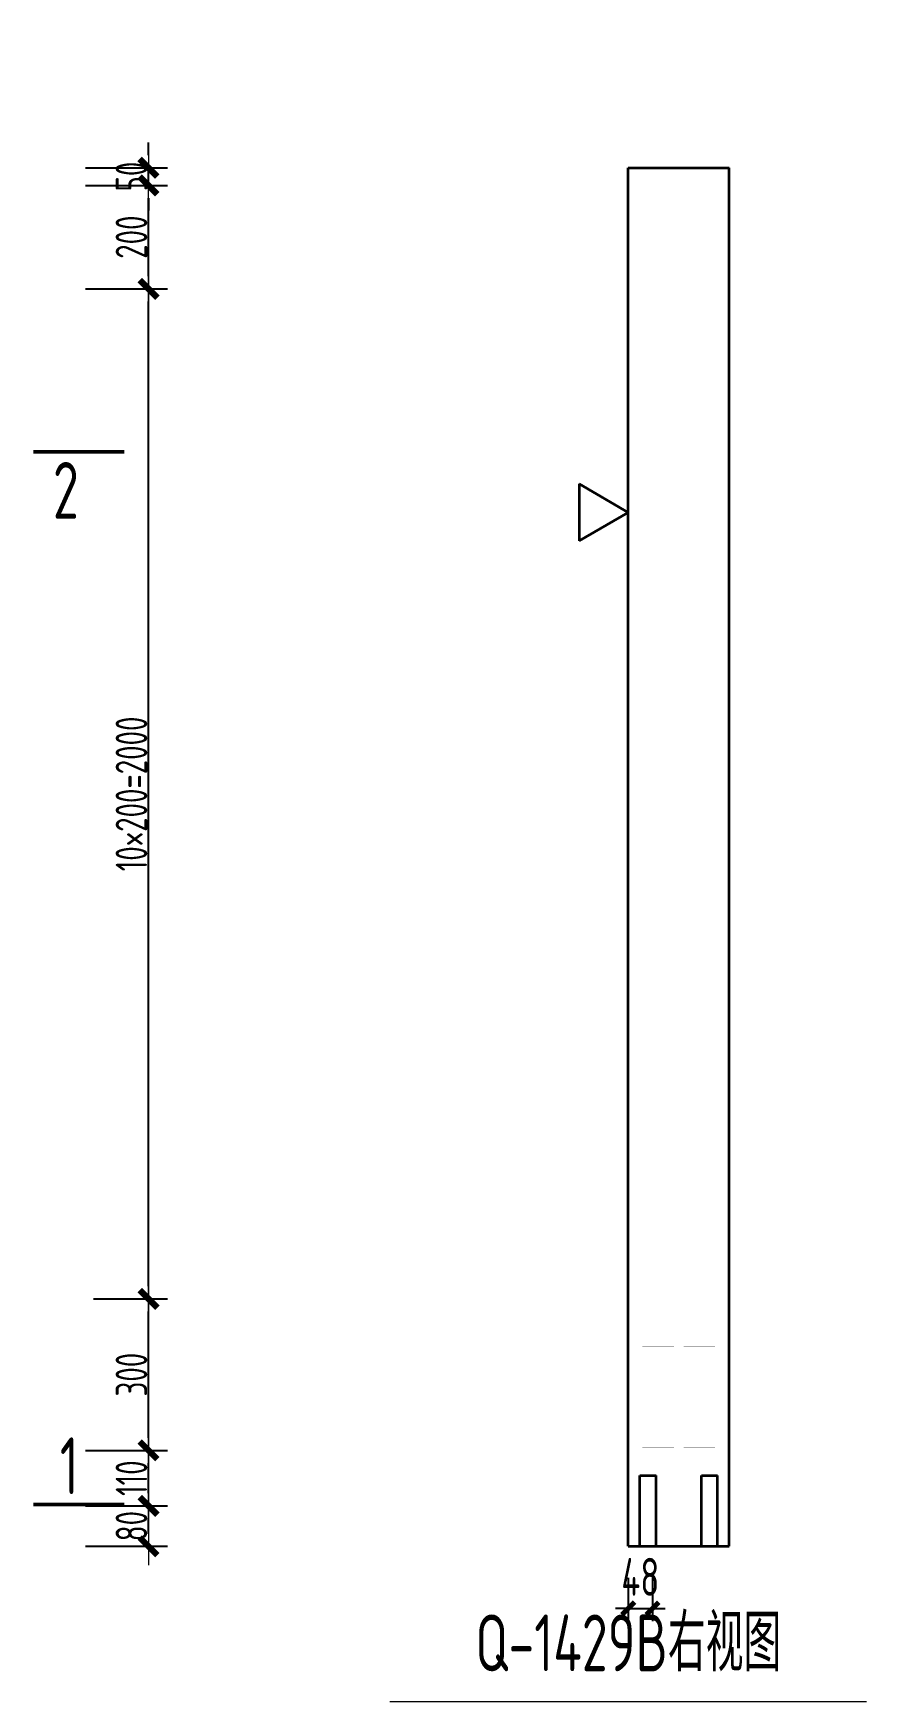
# Model space of a CAD drawing. Extents: x -85320 to 1679916, y -1321939 to 627.
# Drawn here: x 1119802 to 1126402, y -850026 to -836812 of the extents above; entities that cross this region are included whole.
import ezdxf
from ezdxf.enums import TextEntityAlignment as Align

# ---------------------------------------------------------------- set-up
doc = ezdxf.new("R2010")
doc.units = 0
doc.header["$LTSCALE"] = 1000
for name, color, linetype in [('图名', 85, 'Continuous'), ('手孔标注', 3, 'Continuous'), ('砼墙', 3, 'Continuous')]:
    doc.layers.add(name, color=color, linetype=linetype)
for name, color, linetype, lineweight in [('预制墙图名', 7, 'Continuous', 18), ('预制墙墙身水平筋', 130, 'Continuous', 18), ('预制墙墙身纵向受力筋', 1, 'Continuous', 18), ('预制墙详图标注', 3, 'Continuous', 18), ('预制墙详图轮廓', 3, 'Continuous', 35)]:
    doc.layers.add(name, color=color, linetype=linetype, lineweight=lineweight)
doc.styles.add('TSSD_Dimension', font='tssdeng.shx', dxfattribs={"width": 0.7, "bigfont": 'hztxt.shx'})
doc.styles.add('样式 1', font='yjkeng.shx', dxfattribs={"width": 0.7, "bigfont": 'yjkchn.shx'})
doc.styles.add('样式 2', font='yjkeng.shx', dxfattribs={"width": 0.7, "bigfont": 'yjkchn.shx'})
doc.dimstyles.new('标注', dxfattribs={"dimtxt": 300, "dimasz": 100, "dimexe": 100, "dimexo": 250, "dimgap": 100, "dimtad": 1, "dimdec": 0, "dimlfac": 0.25, "dimzin": 0, "dimdsep": 46, "dimtxsty": 'TSSD_Dimension', "dimblk": 'ARCHTICK', "dimcen": 0, "dimdle": 100, "dimclrt": 7, "dimadec": 0, "dimazin": 0, "dimtfac": 1, "dimtdec": 0, "dimtix": 1, "dimtmove": 2, "dimatfit": 3, "dimfxl": 1, "dimtolj": 1, "dimtzin": 0, "dimarcsym": 0})
doc.dimstyles.new('盈建科结构', dxfattribs={"dimscale": 100, "dimtxt": 2.5, "dimasz": 1, "dimexe": 1.5, "dimexo": 0.625, "dimgap": 0.1, "dimtad": 1, "dimdec": 0, "dimrnd": 1, "dimzin": 0, "dimdsep": 46, "dimtxsty": '样式 1', "dimblk": '_yjkbk', "dimblk1": 'ARCHTICK', "dimblk2": 'ARCHTICK', "dimcen": 0.09, "dimadec": 0, "dimazin": 0, "dimtfac": 1, "dimtdec": 4, "dimtix": 1, "dimtmove": 2, "dimatfit": 3, "dimfxl": 1, "dimtolj": 1, "dimtzin": 0, "dimarcsym": 0})

# ---------------------------------------------------------------- blocks, each defined once
blk = doc.blocks.new('_yjkbk')
blk.add_line((-1, 0), (1.5, 0))
blk.add_lwpolyline([(-0.7, -0.7, 0.5, 0.5, 0), (0.7, 0.7, 0.5, 0.5, 0)], format="xyseb")
blk = doc.blocks.new('*D970')
at = {"layer": 'Defpoints', "color": 0, "transparency": 16777216}
for p in [(1120214, -848476), (1120714, -848476), (1120214, -848796)]:
    blk.add_point(p, dxfattribs=at)
at = {"layer": '预制墙详图标注', "color": 0, "lineweight": -2, "transparency": 16777216}
for p, q in [((1120214, -848476), (1120864, -848476)), ((1120714, -848696), (1120714, -848576)), ((1120214, -848796), (1120864, -848796))]:
    blk.add_line(p, q, dxfattribs=at)
at = {"layer": '预制墙详图标注', "color": 0, "lineweight": -2, "transparency": 16777216, "xscale": 100, "yscale": 100, "zscale": 100}
for p, rotation in [((1120714, -848476), 90), ((1120714, -848796), 270)]:
    blk.add_blockref('_yjkbk', p, dxfattribs=dict(at, rotation=rotation))
at = {"layer": '预制墙详图标注', "color": 0, "transparency": 16777216, "insert": (1120704, -848636), "char_height": 250, "attachment_point": 8, "rotation": 90, "style": '样式 1'}
blk.add_mtext('\\A1;80', dxfattribs=at)
blk = doc.blocks.new('_ArchTick')
at = {"color": 0, "linetype": 'ByBlock', "const_width": 0.4}
blk.add_lwpolyline([(-0.5, -0.5), (0.5, 0.5)], dxfattribs=at)
blk = doc.blocks.new('*D971')
at = {"layer": 'Defpoints', "color": 0, "transparency": 16777216}
for p in [(1120214, -848036), (1120714, -848036), (1120214, -848476)]:
    blk.add_point(p, dxfattribs=at)
at = {"layer": '预制墙详图标注', "color": 0, "lineweight": -2, "transparency": 16777216}
for p, q in [((1120214, -848036), (1120864, -848036)), ((1120714, -848376), (1120714, -848136)), ((1120214, -848476), (1120864, -848476))]:
    blk.add_line(p, q, dxfattribs=at)
at = {"layer": '预制墙详图标注', "color": 0, "lineweight": -2, "transparency": 16777216, "xscale": 100, "yscale": 100, "zscale": 100}
for p, rotation in [((1120714, -848036), 90), ((1120714, -848476), 270)]:
    blk.add_blockref('_yjkbk', p, dxfattribs=dict(at, rotation=rotation))
at = {"layer": '预制墙详图标注', "color": 0, "transparency": 16777216, "insert": (1120704, -848256), "char_height": 250, "attachment_point": 8, "rotation": 90, "style": '样式 1'}
blk.add_mtext('\\A1;110', dxfattribs=at)
blk = doc.blocks.new('*D972')
at = {"layer": 'Defpoints', "color": 0, "transparency": 16777216}
for p in [(1120214, -846836), (1120714, -846836), (1120214, -848036)]:
    blk.add_point(p, dxfattribs=at)
at = {"layer": '预制墙详图标注', "color": 0, "lineweight": -2, "transparency": 16777216}
for p, q in [((1120277, -846836), (1120864, -846836)), ((1120714, -847936), (1120714, -846936)), ((1120277, -848036), (1120864, -848036))]:
    blk.add_line(p, q, dxfattribs=at)
at = {"layer": '预制墙详图标注', "color": 0, "lineweight": -2, "transparency": 16777216, "xscale": 100, "yscale": 100, "zscale": 100}
for p, rotation in [((1120714, -846836), 90), ((1120714, -848036), 270)]:
    blk.add_blockref('_yjkbk', p, dxfattribs=dict(at, rotation=rotation))
at = {"layer": '预制墙详图标注', "color": 0, "transparency": 16777216, "insert": (1120704, -847436), "char_height": 250, "attachment_point": 8, "rotation": 90, "style": '样式 1'}
blk.add_mtext('\\A1;300', dxfattribs=at)
blk = doc.blocks.new('*D2070')
at = {"layer": 'Defpoints', "color": 0, "transparency": 16777216}
for p in [(1124514, -848796), (1124706, -848796), (1124706, -849288)]:
    blk.add_point(p, dxfattribs=at)
at = {"layer": '手孔标注', "color": 0, "lineweight": -2, "transparency": 16777216}
for p, q in [((1124514, -849046), (1124514, -849388)), ((1124706, -849046), (1124706, -849388)), ((1124514, -849288), (1124414, -849288)), ((1124514, -849288), (1124706, -849288)), ((1124706, -849288), (1124806, -849288))]:
    blk.add_line(p, q, dxfattribs=at)
at = {"layer": '手孔标注', "color": 0, "lineweight": -2, "transparency": 16777216, "xscale": 100, "yscale": 100, "zscale": 100}
blk.add_blockref('_ArchTick', (1124514, -849288), dxfattribs=at)
at = {"layer": '手孔标注', "color": 0, "lineweight": -2, "transparency": 16777216, "xscale": 100, "yscale": 100, "zscale": 100, "rotation": 180}
blk.add_blockref('_ArchTick', (1124706, -849288), dxfattribs=at)
at = {"layer": '手孔标注', "color": 7, "lineweight": 0, "transparency": 16777216, "insert": (1124610, -849038), "char_height": 300, "attachment_point": 5, "style": 'TSSD_Dimension'}
blk.add_mtext('\\A1;48', dxfattribs=at)
blk = doc.blocks.new('*D2459')
at = {"layer": 'Defpoints', "color": 0, "transparency": 16777216}
for p in [(1120214, -838836), (1120714, -838836), (1120214, -846836)]:
    blk.add_point(p, dxfattribs=at)
at = {"layer": '预制墙详图标注', "color": 0, "lineweight": -2, "transparency": 16777216}
for p, q in [((1120277, -838836), (1120864, -838836)), ((1120714, -846736), (1120714, -838936)), ((1120277, -846836), (1120864, -846836))]:
    blk.add_line(p, q, dxfattribs=at)
at = {"layer": '预制墙详图标注', "color": 0, "lineweight": -2, "transparency": 16777216, "xscale": 100, "yscale": 100, "zscale": 100}
for p, rotation in [((1120714, -838836), 90), ((1120714, -846836), 270)]:
    blk.add_blockref('_yjkbk', p, dxfattribs=dict(at, rotation=rotation))
at = {"layer": '预制墙详图标注', "color": 0, "transparency": 16777216, "insert": (1120704, -842836), "char_height": 250, "attachment_point": 8, "rotation": 90, "style": '样式 1'}
blk.add_mtext('\\A1;10×200=2000', dxfattribs=at)
blk = doc.blocks.new('*D2460')
at = {"layer": 'Defpoints', "color": 0, "transparency": 16777216}
for p in [(1120214, -838016), (1120714, -838016), (1120214, -838836)]:
    blk.add_point(p, dxfattribs=at)
at = {"layer": '预制墙详图标注', "color": 0, "lineweight": -2, "transparency": 16777216}
for p, q in [((1120214, -838016), (1120864, -838016)), ((1120714, -838736), (1120714, -838116)), ((1120214, -838836), (1120864, -838836))]:
    blk.add_line(p, q, dxfattribs=at)
at = {"layer": '预制墙详图标注', "color": 0, "lineweight": -2, "transparency": 16777216, "xscale": 100, "yscale": 100, "zscale": 100}
for p, rotation in [((1120714, -838016), 90), ((1120714, -838836), 270)]:
    blk.add_blockref('_yjkbk', p, dxfattribs=dict(at, rotation=rotation))
at = {"layer": '预制墙详图标注', "color": 0, "transparency": 16777216, "insert": (1120704, -838426), "char_height": 250, "attachment_point": 8, "rotation": 90, "style": '样式 1'}
blk.add_mtext('\\A1;200', dxfattribs=at)
blk = doc.blocks.new('*D2461')
at = {"layer": 'Defpoints', "color": 0, "transparency": 16777216}
for p in [(1120214, -837876), (1120714, -837876), (1120214, -838016)]:
    blk.add_point(p, dxfattribs=at)
at = {"layer": '预制墙详图标注', "color": 0, "lineweight": -2, "transparency": 16777216}
for p, q in [((1120714, -837776), (1120714, -837676)), ((1120214, -837876), (1120864, -837876)), ((1120714, -838016), (1120714, -837876)), ((1120214, -838016), (1120864, -838016)), ((1120714, -838116), (1120714, -838216))]:
    blk.add_line(p, q, dxfattribs=at)
at = {"layer": '预制墙详图标注', "color": 0, "lineweight": -2, "transparency": 16777216, "xscale": 100, "yscale": 100, "zscale": 100}
for p, rotation in [((1120714, -837876), 270), ((1120714, -838016), 90)]:
    blk.add_blockref('_yjkbk', p, dxfattribs=dict(at, rotation=rotation))
at = {"layer": '预制墙详图标注', "color": 0, "transparency": 16777216, "insert": (1120704, -837946), "char_height": 250, "attachment_point": 8, "rotation": 90, "style": '样式 1'}
blk.add_mtext('\\A1;50', dxfattribs=at)

msp = doc.modelspace()

# ---------------------------------------------------------------- linework, layer by layer
at = {"layer": '图名', "lineweight": 50}
for p, q in [((1119801.871, -840125.848), (1120521.871, -840125.848)), ((1119801.871, -848463.848), (1120521.871, -848463.848))]:
    msp.add_line(p, q, dxfattribs=at)
at = {"layer": '砼墙', "lineweight": 35}
for p, q in [((1124606.371, -848795.848), (1124606.371, -848235.848)), ((1124606.371, -848235.848), (1124734.371, -848235.848)), ((1124606.371, -848795.848), (1124606.371, -848235.848)), ((1124606.371, -848235.848), (1124734.371, -848235.848)), ((1124606.371, -848795.848), (1124606.371, -848235.848)), ((1124606.371, -848235.848), (1124734.371, -848235.848)), ((1124734.371, -848795.848), (1124734.371, -848235.848)), ((1124734.371, -848795.848), (1124734.371, -848235.848)), ((1124734.371, -848795.848), (1124734.371, -848235.848)), ((1125094.371, -848795.848), (1125094.371, -848235.848)), ((1125094.371, -848235.848), (1125222.371, -848235.848)), ((1125094.371, -848795.848), (1125094.371, -848235.848)), ((1125094.371, -848235.848), (1125222.371, -848235.848)), ((1125094.371, -848795.848), (1125094.371, -848235.848)), ((1125094.371, -848235.848), (1125222.371, -848235.848)), ((1125094.371, -848795.848), (1125094.371, -848235.848)), ((1125094.371, -848235.848), (1125222.371, -848235.848)), ((1125222.371, -848795.848), (1125222.371, -848235.848)), ((1125222.371, -848795.848), (1125222.371, -848235.848)), ((1125222.371, -848795.848), (1125222.371, -848235.848)), ((1125222.371, -848795.848), (1125222.371, -848235.848))]:
    msp.add_line(p, q, dxfattribs=at)
at = {"layer": '预制墙图名', "lineweight": 18}
msp.add_line((1122626.292, -850026.195), (1126402.449, -850026.195), dxfattribs=at)
at = {"layer": '预制墙墙身水平筋', "lineweight": 18, "const_width": 0.18}
for points in [[(1124876.087, -838035.848), (1124626.371, -838035.848), (1124626.371, -837995.848), (1124876.087, -837995.848), (1124876.087, -838035.848), (1124626.371, -838035.848), (1124626.371, -837995.848), (1124876.087, -837995.848)], [(1124952.654, -837995.848), (1125202.371, -837995.848), (1125202.371, -838035.848), (1124952.654, -838035.848), (1124952.654, -837995.848), (1125202.371, -837995.848), (1125202.371, -838035.848), (1124952.654, -838035.848)], [(1124876.087, -838855.848), (1124626.371, -838855.848), (1124626.371, -838815.848), (1124876.087, -838815.848), (1124876.087, -838855.848), (1124626.371, -838855.848), (1124626.371, -838815.848), (1124876.087, -838815.848)], [(1124952.654, -838815.848), (1125202.371, -838815.848), (1125202.371, -838855.848), (1124952.654, -838855.848), (1124952.654, -838815.848), (1125202.371, -838815.848), (1125202.371, -838855.848), (1124952.654, -838855.848)], [(1124876.087, -839655.848), (1124626.371, -839655.848), (1124626.371, -839615.848), (1124876.087, -839615.848), (1124876.087, -839655.848), (1124626.371, -839655.848), (1124626.371, -839615.848), (1124876.087, -839615.848)], [(1124952.654, -839615.848), (1125202.371, -839615.848), (1125202.371, -839655.848), (1124952.654, -839655.848), (1124952.654, -839615.848), (1125202.371, -839615.848), (1125202.371, -839655.848), (1124952.654, -839655.848)], [(1124876.087, -840455.848), (1124626.371, -840455.848), (1124626.371, -840415.848), (1124876.087, -840415.848), (1124876.087, -840455.848), (1124626.371, -840455.848), (1124626.371, -840415.848), (1124876.087, -840415.848)], [(1124952.654, -840415.848), (1125202.371, -840415.848), (1125202.371, -840455.848), (1124952.654, -840455.848), (1124952.654, -840415.848), (1125202.371, -840415.848), (1125202.371, -840455.848), (1124952.654, -840455.848)], [(1124876.087, -841255.848), (1124626.371, -841255.848), (1124626.371, -841215.848), (1124876.087, -841215.848), (1124876.087, -841255.848), (1124626.371, -841255.848), (1124626.371, -841215.848), (1124876.087, -841215.848)], [(1124952.654, -841215.848), (1125202.371, -841215.848), (1125202.371, -841255.848), (1124952.654, -841255.848), (1124952.654, -841215.848), (1125202.371, -841215.848), (1125202.371, -841255.848), (1124952.654, -841255.848)], [(1124876.087, -842055.848), (1124626.371, -842055.848), (1124626.371, -842015.848), (1124876.087, -842015.848), (1124876.087, -842055.848), (1124626.371, -842055.848), (1124626.371, -842015.848), (1124876.087, -842015.848)], [(1124952.654, -842015.848), (1125202.371, -842015.848), (1125202.371, -842055.848), (1124952.654, -842055.848), (1124952.654, -842015.848), (1125202.371, -842015.848), (1125202.371, -842055.848), (1124952.654, -842055.848)], [(1124876.087, -842855.848), (1124626.371, -842855.848), (1124626.371, -842815.848), (1124876.087, -842815.848), (1124876.087, -842855.848), (1124626.371, -842855.848), (1124626.371, -842815.848), (1124876.087, -842815.848)], [(1124952.654, -842815.848), (1125202.371, -842815.848), (1125202.371, -842855.848), (1124952.654, -842855.848), (1124952.654, -842815.848), (1125202.371, -842815.848), (1125202.371, -842855.848), (1124952.654, -842855.848)], [(1124876.087, -843655.848), (1124626.371, -843655.848), (1124626.371, -843615.848), (1124876.087, -843615.848), (1124876.087, -843655.848), (1124626.371, -843655.848), (1124626.371, -843615.848), (1124876.087, -843615.848)], [(1124952.654, -843615.848), (1125202.371, -843615.848), (1125202.371, -843655.848), (1124952.654, -843655.848), (1124952.654, -843615.848), (1125202.371, -843615.848), (1125202.371, -843655.848), (1124952.654, -843655.848)], [(1124876.087, -844455.848), (1124626.371, -844455.848), (1124626.371, -844415.848), (1124876.087, -844415.848), (1124876.087, -844455.848), (1124626.371, -844455.848), (1124626.371, -844415.848), (1124876.087, -844415.848)], [(1124952.654, -844415.848), (1125202.371, -844415.848), (1125202.371, -844455.848), (1124952.654, -844455.848), (1124952.654, -844415.848), (1125202.371, -844415.848), (1125202.371, -844455.848), (1124952.654, -844455.848)], [(1124876.087, -845255.848), (1124626.371, -845255.848), (1124626.371, -845215.848), (1124876.087, -845215.848), (1124876.087, -845255.848), (1124626.371, -845255.848), (1124626.371, -845215.848), (1124876.087, -845215.848)], [(1124952.654, -845215.848), (1125202.371, -845215.848), (1125202.371, -845255.848), (1124952.654, -845255.848), (1124952.654, -845215.848), (1125202.371, -845215.848), (1125202.371, -845255.848), (1124952.654, -845255.848)], [(1124876.087, -846055.848), (1124626.371, -846055.848), (1124626.371, -846015.848), (1124876.087, -846015.848), (1124876.087, -846055.848), (1124626.371, -846055.848), (1124626.371, -846015.848), (1124876.087, -846015.848)], [(1124952.654, -846015.848), (1125202.371, -846015.848), (1125202.371, -846055.848), (1124952.654, -846055.848), (1124952.654, -846015.848), (1125202.371, -846015.848), (1125202.371, -846055.848), (1124952.654, -846055.848)], [(1124876.087, -846855.848), (1124626.371, -846855.848), (1124626.371, -846815.848), (1124876.087, -846815.848), (1124876.087, -846855.848), (1124626.371, -846855.848), (1124626.371, -846815.848), (1124876.087, -846815.848)], [(1124952.654, -846815.848), (1125202.371, -846815.848), (1125202.371, -846855.848), (1124952.654, -846855.848), (1124952.654, -846815.848), (1125202.371, -846815.848), (1125202.371, -846855.848), (1124952.654, -846855.848)], [(1124876.087, -847255.848), (1124626.371, -847255.848), (1124626.371, -847215.848), (1124876.087, -847215.848), (1124876.087, -847255.848), (1124626.371, -847255.848), (1124626.371, -847215.848), (1124876.087, -847215.848)], [(1124952.654, -847215.848), (1125202.371, -847215.848), (1125202.371, -847255.848), (1124952.654, -847255.848), (1124952.654, -847215.848), (1125202.371, -847215.848), (1125202.371, -847255.848), (1124952.654, -847255.848)], [(1124876.087, -847655.848), (1124626.371, -847655.848), (1124626.371, -847615.848), (1124876.087, -847615.848), (1124876.087, -847655.848), (1124626.371, -847655.848), (1124626.371, -847615.848), (1124876.087, -847615.848)], [(1124952.654, -847615.848), (1125202.371, -847615.848), (1125202.371, -847655.848), (1124952.654, -847655.848), (1124952.654, -847615.848), (1125202.371, -847615.848), (1125202.371, -847655.848), (1124952.654, -847655.848)], [(1124876.087, -848055.848), (1124626.371, -848055.848), (1124626.371, -848015.848), (1124876.087, -848015.848), (1124876.087, -848055.848), (1124626.371, -848055.848), (1124626.371, -848015.848), (1124876.087, -848015.848)], [(1124952.654, -848015.848), (1125202.371, -848015.848), (1125202.371, -848055.848), (1124952.654, -848055.848), (1124952.654, -848015.848), (1125202.371, -848015.848), (1125202.371, -848055.848), (1124952.654, -848055.848)], [(1124840.087, -848495.848), (1124590.371, -848495.848), (1124590.371, -848455.848), (1124840.087, -848455.848), (1124840.087, -848495.848), (1124590.371, -848495.848), (1124590.371, -848455.848), (1124840.087, -848455.848)], [(1124988.654, -848455.848), (1125238.371, -848455.848), (1125238.371, -848495.848), (1124988.654, -848495.848), (1124988.654, -848455.848), (1125238.371, -848455.848), (1125238.371, -848495.848), (1124988.654, -848495.848)]]:
    msp.add_lwpolyline(points, close=True, dxfattribs=at)
at = {"layer": '预制墙墙身纵向受力筋', "lineweight": 18, "const_width": 0.18}
for points in [[(1124638.371, -848311.848), (1124638.371, -836811.848), (1124702.371, -836811.848), (1124702.371, -848311.848)], [(1125126.371, -848311.848), (1125126.371, -836811.848), (1125190.371, -836811.848), (1125190.371, -848311.848)]]:
    msp.add_lwpolyline(points, close=True, dxfattribs=at)
at = {"layer": '预制墙详图标注', "lineweight": 35}
for p, q in [((1124514.371, -840605.848), (1124124.659, -840380.848)), ((1124124.659, -840380.848), (1124124.659, -840830.848)), ((1124514.371, -840605.848), (1124124.659, -840830.848))]:
    msp.add_line(p, q, dxfattribs=at)
at = {"layer": '预制墙详图轮廓', "lineweight": 35}
for p, q in [((1124514.371, -837875.848), (1125314.371, -837875.848)), ((1124514.371, -848795.848), (1124514.371, -837875.848)), ((1125314.371, -848795.848), (1125314.371, -837875.848)), ((1124514.371, -848795.848), (1125314.371, -848795.848))]:
    msp.add_line(p, q, dxfattribs=at)

# ---------------------------------------------------------------- texts
at = {"layer": '图名', "linetype": 'Continuous', "style": '样式 2', "width": 0.7}
for s, p in [('2', (1120161.871, -840656.848)), ('1', (1120161.871, -848382.848))]:
    msp.add_text(s, height=450, dxfattribs=at).set_placement(p, align=Align.RIGHT)
at = {"layer": '预制墙图名', "linetype": 'Continuous', "style": '样式 2', "width": 0.7}
msp.add_text('Q-1429B右视图', height=450, dxfattribs=at).set_placement((1124514.371, -849920.848), align=Align.BOTTOM_CENTER)

# ---------------------------------------------------------------- dimensions: what is measured, and where the dimension line sits
at = {"layer": '手孔标注', "color": 3, "lineweight": 0}
dim = msp.add_linear_dim(base=(1124706.371, -849288.262), p1=(1124514.371, -848795.848), p2=(1124706.371, -848795.848), dimstyle='标注', dxfattribs=at)
dim.commit()
dim.dimension.update_dxf_attribs({"geometry": '*D2070', "text_midpoint": (1124610.371, -849038.262)})
at = {"layer": '预制墙详图标注'}
for p1, p2, text, override, picture, middle in [((1120214.371, -838015.848), (1120214.371, -837875.848), '50', {"dimscale": 100, "dimtxt": 2.5, "dimasz": 1, "dimexe": 1.5, "dimexo": 0, "dimgap": 0.1, "dimtad": 1, "dimlfac": 0.25, "dimrnd": 5, "dimdle": 0, "dimfxlon": 0}, '*D2461', (1120579.371, -837945.848)), ((1120214.371, -838835.848), (1120214.371, -838015.848), '200', {"dimscale": 100, "dimtxt": 2.5, "dimasz": 1, "dimexe": 1.5, "dimexo": 0, "dimgap": 0.1, "dimtad": 1, "dimlfac": 0.25, "dimrnd": 5, "dimdle": 0, "dimfxlon": 0}, '*D2460', (1120579.371, -838425.848)), ((1120214.371, -846835.848), (1120214.371, -838835.848), '10×200=2000', {"dimscale": 100, "dimtxt": 2.5, "dimasz": 1, "dimexe": 1.5, "dimexo": 0.625, "dimgap": 0.1, "dimtad": 1, "dimlfac": 0.25, "dimrnd": 5, "dimdle": 0, "dimtix": 1, "dimfxlon": 0}, '*D2459', (1120579.371, -842835.848)), ((1120214.371, -848035.848), (1120214.371, -846835.848), '300', {"dimscale": 100, "dimtxt": 2.5, "dimasz": 1, "dimexe": 1.5, "dimexo": 0.625, "dimgap": 0.1, "dimtad": 1, "dimlfac": 0.25, "dimrnd": 5, "dimdle": 0, "dimtix": 1, "dimfxlon": 0}, '*D972', (1120579.371, -847435.848))]:
    dim = msp.add_aligned_dim(p1=p1, p2=p2, distance=-500, text=text, dimstyle='盈建科结构', override=override, dxfattribs=at)
    dim.commit()
    dim.dimension.update_dxf_attribs({"geometry": picture, "text_midpoint": middle})
for p1, p2, picture, middle in [((1120214.371, -848475.848), (1120214.371, -848035.848), '*D971', (1120579.371, -848255.848)), ((1120214.371, -848795.848), (1120214.371, -848475.848), '*D970', (1120579.371, -848635.848))]:
    dim = msp.add_aligned_dim(p1=p1, p2=p2, distance=-500, dimstyle='盈建科结构', override={"dimscale": 100, "dimtxt": 2.5, "dimasz": 1, "dimexe": 1.5, "dimexo": 0, "dimgap": 0.1, "dimtad": 1, "dimlfac": 0.25, "dimrnd": 5, "dimdle": 0, "dimfxlon": 0}, dxfattribs=at)
    dim.commit()
    dim.dimension.update_dxf_attribs({"geometry": picture, "text_midpoint": middle})

doc.saveas('drawing.dxf')
